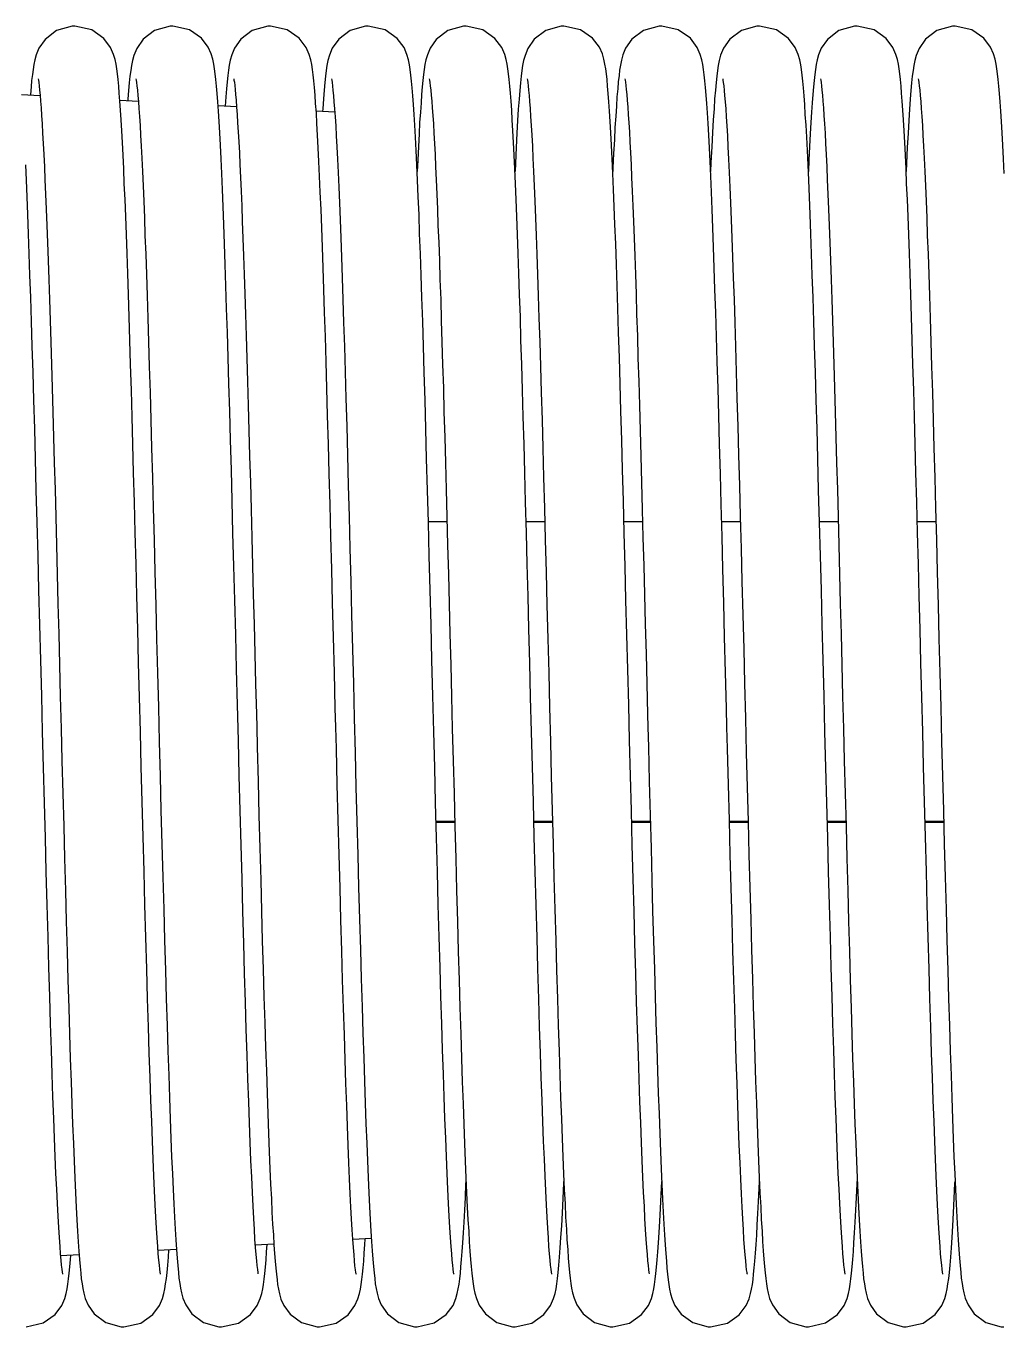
# Model space of a CAD drawing. Header units: millimetres. Extents: x 21899 to 38731, y -5425 to 3612.
# Drawn here: x 33336.1 to 33416.1, y 3128.8 to 3235.3 of the extents above; entities that cross this region are included whole.
import ezdxf

# ---------------------------------------------------------------- set-up
doc = ezdxf.new("R2010")
doc.units = ezdxf.units.MM

msp = doc.modelspace()

# ---------------------------------------------------------------- linework, layer by layer
at = {"color": 7, "linetype": 'Continuous'}
for p, q in [((33337.28, 3229.53), (33335.77, 3229.61)), ((33345.32, 3229.08), (33343.81, 3229.16)), ((33344.46, 3229.27), (33344.45, 3229.13)), ((33353.36, 3228.63), (33351.84, 3228.72)), ((33361.39, 3228.19), (33359.87, 3228.27)), ((33369.04, 3194.69), (33370.57, 3194.69)), ((33377.04, 3194.69), (33378.57, 3194.69)), ((33385.04, 3194.69), (33386.57, 3194.69)), ((33393.04, 3194.69), (33394.57, 3194.69)), ((33401.04, 3194.69), (33402.57, 3194.69)), ((33409.04, 3194.69), (33410.57, 3194.69)), ((33369.67, 3170.08), (33371.2, 3170.08)), ((33377.67, 3170.08), (33379.2, 3170.08)), ((33385.67, 3170.08), (33387.2, 3170.08)), ((33393.67, 3170.08), (33395.2, 3170.08)), ((33401.67, 3170.08), (33403.2, 3170.08)), ((33409.67, 3170.08), (33411.2, 3170.08)), ((33356.4, 3135.54), (33354.9, 3135.45)), ((33355.81, 3134.9), (33355.85, 3135.51)), ((33364.38, 3135.98), (33362.87, 3135.9)), ((33363.8, 3134.79), (33363.85, 3135.49)), ((33363.85, 3135.49), (33363.88, 3135.95)), ((33364.39, 3135.74), (33364.44, 3134.97)), ((33340.47, 3134.65), (33338.97, 3134.57)), ((33348.43, 3135.09), (33346.93, 3135.01)), ((33347.78, 3134.47), (33347.82, 3135.06))]:
    msp.add_line(p, q, dxfattribs=at)
at = {"color": 9, "linetype": 'Continuous'}
for p, q in [((33369.67, 3170.15), (33371.2, 3170.15)), ((33377.67, 3170.15), (33379.2, 3170.15)), ((33385.67, 3170.15), (33387.2, 3170.15)), ((33393.67, 3170.15), (33395.2, 3170.15)), ((33401.67, 3170.15), (33403.2, 3170.15)), ((33409.67, 3170.15), (33411.2, 3170.15))]:
    msp.add_line(p, q, dxfattribs=at)
at = {"color": 7, "linetype": 'Continuous'}
for points in [[(33340.13, 3235.25), (33339.91, 3235.24), (33338.63, 3234.87), (33337.69, 3234.16), (33337.18, 3233.44), (33336.96, 3232.9), (33336.84, 3232.47), (33336.76, 3232.09), (33336.7, 3231.7), (33336.65, 3231.27), (33336.59, 3230.8), (33336.54, 3230.26), (33336.49, 3229.65), (33336.48, 3229.57)], [(33343.81, 3229.09), (33343.76, 3229.75), (33343.71, 3230.33), (33343.66, 3230.86), (33343.61, 3231.33), (33343.55, 3231.74), (33343.49, 3232.12), (33343.41, 3232.5), (33343.29, 3232.92), (33343.05, 3233.49), (33342.49, 3234.24), (33341.51, 3234.93), (33340.13, 3235.25)], [(33348.13, 3235.25), (33347.91, 3235.24), (33346.65, 3234.88), (33345.71, 3234.18), (33345.18, 3233.42), (33344.95, 3232.85), (33344.83, 3232.42), (33344.75, 3232.02), (33344.69, 3231.61), (33344.63, 3231.14), (33344.57, 3230.6), (33344.52, 3229.98), (33344.46, 3229.27)], [(33351.81, 3229.05), (33351.76, 3229.73), (33351.71, 3230.33), (33351.66, 3230.86), (33351.61, 3231.33), (33351.55, 3231.75), (33351.49, 3232.14), (33351.4, 3232.53), (33351.28, 3232.96), (33351.03, 3233.51), (33350.48, 3234.25), (33349.5, 3234.94), (33348.13, 3235.25)], [(33356.13, 3235.25), (33355.91, 3235.24), (33354.64, 3234.88), (33353.7, 3234.17), (33353.18, 3233.43), (33352.96, 3232.88), (33352.84, 3232.45), (33352.76, 3232.05), (33352.69, 3231.64), (33352.64, 3231.19), (33352.58, 3230.68), (33352.53, 3230.1), (33352.47, 3229.44)], [(33359.77, 3229.6), (33359.72, 3230.22), (33359.67, 3230.77), (33359.61, 3231.26), (33359.56, 3231.69), (33359.5, 3232.09), (33359.42, 3232.48), (33359.29, 3232.92), (33359.04, 3233.5), (33358.48, 3234.25), (33357.49, 3234.94), (33356.13, 3235.25)], [(33364.13, 3235.25), (33363.91, 3235.24), (33362.65, 3234.88), (33361.71, 3234.18), (33361.18, 3233.43), (33360.95, 3232.86), (33360.83, 3232.42), (33360.75, 3232.03), (33360.69, 3231.62), (33360.63, 3231.15), (33360.58, 3230.62), (33360.52, 3230), (33360.46, 3229.29)], [(33367.78, 3229.54), (33367.72, 3230.18), (33367.67, 3230.74), (33367.62, 3231.24), (33367.56, 3231.68), (33367.5, 3232.08), (33367.42, 3232.47), (33367.29, 3232.92), (33367.05, 3233.48), (33366.5, 3234.23), (33365.51, 3234.93), (33364.13, 3235.25)], [(33372.13, 3235.25), (33371.91, 3235.24), (33370.63, 3234.87), (33369.69, 3234.16), (33369.18, 3233.44), (33368.96, 3232.9), (33368.84, 3232.47), (33368.76, 3232.09), (33368.7, 3231.7), (33368.65, 3231.27), (33368.59, 3230.8), (33368.54, 3230.26), (33368.49, 3229.65), (33368.44, 3228.97)], [(33375.81, 3229.09), (33375.76, 3229.75), (33375.71, 3230.33), (33375.66, 3230.86), (33375.61, 3231.33), (33375.55, 3231.74), (33375.49, 3232.12), (33375.41, 3232.5), (33375.29, 3232.92), (33375.05, 3233.49), (33374.49, 3234.24), (33373.51, 3234.93), (33372.13, 3235.25)], [(33380.13, 3235.25), (33379.91, 3235.24), (33378.65, 3234.88), (33377.71, 3234.18), (33377.18, 3233.42), (33376.95, 3232.85), (33376.83, 3232.42), (33376.75, 3232.02), (33376.69, 3231.61), (33376.63, 3231.14), (33376.57, 3230.6), (33376.52, 3229.98), (33376.46, 3229.27)], [(33383.81, 3229.05), (33383.76, 3229.73), (33383.71, 3230.33), (33383.66, 3230.86), (33383.61, 3231.33), (33383.55, 3231.75), (33383.49, 3232.14), (33383.4, 3232.53), (33383.28, 3232.96), (33383.03, 3233.51), (33382.48, 3234.25), (33381.5, 3234.94), (33380.13, 3235.25)], [(33388.13, 3235.25), (33387.91, 3235.24), (33386.64, 3234.88), (33385.7, 3234.17), (33385.18, 3233.43), (33384.96, 3232.88), (33384.84, 3232.45), (33384.76, 3232.05), (33384.69, 3231.64), (33384.64, 3231.19), (33384.58, 3230.68), (33384.53, 3230.1), (33384.47, 3229.44)], [(33391.77, 3229.6), (33391.72, 3230.22), (33391.67, 3230.77), (33391.61, 3231.26), (33391.56, 3231.69), (33391.5, 3232.09), (33391.42, 3232.48), (33391.29, 3232.92), (33391.04, 3233.5), (33390.48, 3234.25), (33389.49, 3234.94), (33388.13, 3235.25)], [(33396.13, 3235.25), (33395.91, 3235.24), (33394.65, 3234.88), (33393.71, 3234.18), (33393.18, 3233.43), (33392.95, 3232.86), (33392.83, 3232.42), (33392.75, 3232.03), (33392.69, 3231.62), (33392.63, 3231.15), (33392.58, 3230.62), (33392.52, 3230), (33392.46, 3229.29)], [(33399.78, 3229.54), (33399.72, 3230.18), (33399.67, 3230.74), (33399.62, 3231.24), (33399.56, 3231.68), (33399.5, 3232.08), (33399.42, 3232.47), (33399.29, 3232.92), (33399.05, 3233.48), (33398.5, 3234.23), (33397.51, 3234.93), (33396.13, 3235.25)], [(33404.13, 3235.25), (33403.91, 3235.24), (33402.63, 3234.87), (33401.69, 3234.16), (33401.18, 3233.44), (33400.96, 3232.9), (33400.84, 3232.47), (33400.76, 3232.09), (33400.7, 3231.7), (33400.65, 3231.27), (33400.59, 3230.8), (33400.54, 3230.26), (33400.49, 3229.65), (33400.44, 3228.97)], [(33407.81, 3229.09), (33407.76, 3229.75), (33407.71, 3230.33), (33407.66, 3230.86), (33407.61, 3231.33), (33407.55, 3231.74), (33407.49, 3232.12), (33407.41, 3232.5), (33407.29, 3232.92), (33407.05, 3233.49), (33406.49, 3234.24), (33405.51, 3234.93), (33404.13, 3235.25)], [(33412.13, 3235.25), (33411.91, 3235.24), (33410.65, 3234.88), (33409.71, 3234.18), (33409.18, 3233.42), (33408.95, 3232.85), (33408.83, 3232.42), (33408.75, 3232.02), (33408.69, 3231.61), (33408.63, 3231.14), (33408.57, 3230.6), (33408.52, 3229.98), (33408.46, 3229.27)], [(33415.81, 3229.05), (33415.76, 3229.73), (33415.71, 3230.33), (33415.66, 3230.86), (33415.61, 3231.33), (33415.55, 3231.75), (33415.49, 3232.14), (33415.4, 3232.53), (33415.28, 3232.96), (33415.03, 3233.51), (33414.48, 3234.25), (33413.5, 3234.94), (33412.13, 3235.25)], [(33337.12, 3230.93), (33337.14, 3230.82), (33337.17, 3230.63), (33337.2, 3230.36), (33337.24, 3230.01), (33337.28, 3229.6), (33337.32, 3229.11), (33337.36, 3228.56), (33337.4, 3227.93), (33337.45, 3227.24), (33337.49, 3226.47), (33337.54, 3225.63), (33337.59, 3224.72), (33337.63, 3223.72), (33337.68, 3222.65), (33337.73, 3221.49), (33337.78, 3220.25), (33337.83, 3218.93), (33337.89, 3217.53), (33337.94, 3216.05), (33337.99, 3214.49), (33338.05, 3212.86), (33338.1, 3211.15), (33338.15, 3209.37), (33338.21, 3207.53), (33338.27, 3205.62), (33338.32, 3203.64), (33338.38, 3201.59), (33338.44, 3199.48), (33338.5, 3197.3), (33338.56, 3195.06), (33338.62, 3192.75), (33338.68, 3190.39), (33338.74, 3187.96), (33338.8, 3185.49), (33338.87, 3182.95), (33338.93, 3180.37), (33339, 3177.75), (33339.07, 3175.09), (33339.14, 3172.42), (33339.21, 3169.74), (33339.28, 3167.09), (33339.35, 3164.49), (33339.42, 3161.95), (33339.49, 3159.49), (33339.56, 3157.13), (33339.62, 3154.88), (33339.69, 3152.74), (33339.75, 3150.72), (33339.82, 3148.81), (33339.88, 3147.02), (33339.94, 3145.34), (33340, 3143.78), (33340.06, 3142.32), (33340.12, 3140.97), (33340.17, 3139.72), (33340.23, 3138.57), (33340.28, 3137.53), (33340.34, 3136.58), (33340.39, 3135.72), (33340.44, 3134.96)], [(33345.12, 3230.92), (33345.14, 3230.82), (33345.17, 3230.62), (33345.2, 3230.34), (33345.24, 3229.99), (33345.28, 3229.56), (33345.32, 3229.06), (33345.37, 3228.49), (33345.41, 3227.84), (33345.46, 3227.11), (33345.5, 3226.31), (33345.55, 3225.41), (33345.6, 3224.43), (33345.65, 3223.35), (33345.7, 3222.18), (33345.76, 3220.92), (33345.81, 3219.56), (33345.86, 3218.11), (33345.92, 3216.56), (33345.98, 3214.92), (33346.03, 3213.18), (33346.09, 3211.34), (33346.15, 3209.4), (33346.21, 3207.37), (33346.28, 3205.24), (33346.34, 3203.01), (33346.4, 3200.69), (33346.47, 3198.28), (33346.54, 3195.78), (33346.61, 3193.2), (33346.67, 3190.55), (33346.74, 3187.84), (33346.81, 3185.09), (33346.89, 3182.3), (33346.96, 3179.48), (33347.03, 3176.65), (33347.1, 3173.83), (33347.17, 3171.03), (33347.25, 3168.27), (33347.32, 3165.57), (33347.39, 3162.94), (33347.46, 3160.39), (33347.53, 3157.95), (33347.6, 3155.62), (33347.67, 3153.42), (33347.73, 3151.33), (33347.8, 3149.37), (33347.86, 3147.52), (33347.92, 3145.8), (33347.98, 3144.18), (33348.04, 3142.68), (33348.1, 3141.29), (33348.16, 3140), (33348.22, 3138.82), (33348.27, 3137.74), (33348.33, 3136.76), (33348.38, 3135.88), (33348.44, 3135.09), (33348.49, 3134.38)], [(33353.12, 3230.93), (33353.12, 3230.93), (33353.14, 3230.83), (33353.17, 3230.65), (33353.2, 3230.39), (33353.23, 3230.05), (33353.27, 3229.64), (33353.31, 3229.17), (33353.36, 3228.62), (33353.4, 3228.01), (33353.44, 3227.33), (33353.49, 3226.59), (33353.53, 3225.76), (33353.58, 3224.87), (33353.63, 3223.9), (33353.67, 3222.86), (33353.72, 3221.73), (33353.77, 3220.53), (33353.82, 3219.25), (33353.87, 3217.88), (33353.92, 3216.44), (33353.98, 3214.92), (33354.03, 3213.32), (33354.08, 3211.64), (33354.14, 3209.89), (33354.19, 3208.06), (33354.25, 3206.16), (33354.31, 3204.19), (33354.36, 3202.15), (33354.42, 3200.04), (33354.48, 3197.88), (33354.54, 3195.66), (33354.6, 3193.38), (33354.66, 3191.06), (33354.72, 3188.7), (33354.78, 3186.29), (33354.85, 3183.86), (33354.91, 3181.4), (33354.97, 3178.92), (33355, 3177.85)], [(33361.12, 3230.92), (33361.14, 3230.82), (33361.17, 3230.62), (33361.2, 3230.34), (33361.24, 3229.98), (33361.28, 3229.55), (33361.32, 3229.05), (33361.37, 3228.47), (33361.41, 3227.81), (33361.46, 3227.08), (33361.5, 3226.26), (33361.55, 3225.35), (33361.6, 3224.35), (33361.66, 3223.25), (33361.71, 3222.06), (33361.76, 3220.77), (33361.82, 3219.39), (33361.87, 3217.9), (33361.93, 3216.32), (33361.99, 3214.64), (33362.05, 3212.87), (33362.1, 3210.99), (33362.17, 3209.01), (33362.23, 3206.93), (33362.29, 3204.75), (33362.36, 3202.48), (33362.42, 3200.11), (33362.49, 3197.64), (33362.56, 3195.09), (33362.62, 3192.47), (33362.69, 3189.78), (33362.76, 3187.04), (33362.84, 3184.25), (33362.91, 3181.43), (33362.98, 3178.6)], [(33369.12, 3230.93), (33369.14, 3230.82), (33369.17, 3230.63), (33369.2, 3230.36), (33369.24, 3230.01), (33369.28, 3229.6), (33369.32, 3229.11), (33369.36, 3228.56), (33369.4, 3227.93), (33369.45, 3227.24), (33369.49, 3226.47), (33369.54, 3225.63), (33369.59, 3224.72), (33369.63, 3223.72), (33369.68, 3222.65), (33369.73, 3221.49), (33369.78, 3220.25), (33369.83, 3218.93), (33369.89, 3217.53), (33369.94, 3216.05), (33369.99, 3214.49), (33370.05, 3212.86), (33370.1, 3211.15), (33370.15, 3209.37), (33370.21, 3207.53), (33370.27, 3205.62), (33370.32, 3203.64), (33370.38, 3201.59), (33370.44, 3199.48), (33370.5, 3197.3), (33370.56, 3195.06), (33370.62, 3192.75), (33370.68, 3190.39), (33370.74, 3187.96), (33370.8, 3185.49), (33370.87, 3182.95), (33370.93, 3180.37), (33371, 3177.75), (33371.07, 3175.09), (33371.14, 3172.42), (33371.21, 3169.74), (33371.28, 3167.09), (33371.35, 3164.49), (33371.42, 3161.95), (33371.49, 3159.49), (33371.56, 3157.13), (33371.62, 3154.88), (33371.69, 3152.74), (33371.75, 3150.72), (33371.82, 3148.81), (33371.88, 3147.02), (33371.94, 3145.34), (33372, 3143.78), (33372.06, 3142.32), (33372.12, 3140.97), (33372.17, 3139.72), (33372.23, 3138.57), (33372.28, 3137.53), (33372.34, 3136.58), (33372.39, 3135.72), (33372.44, 3134.96)], [(33377.12, 3230.92), (33377.14, 3230.82), (33377.17, 3230.62), (33377.2, 3230.34), (33377.24, 3229.99), (33377.28, 3229.56), (33377.32, 3229.06), (33377.37, 3228.49), (33377.41, 3227.84), (33377.46, 3227.11), (33377.5, 3226.31), (33377.55, 3225.41), (33377.6, 3224.43), (33377.65, 3223.35), (33377.7, 3222.18), (33377.76, 3220.92), (33377.81, 3219.56), (33377.86, 3218.11), (33377.92, 3216.56), (33377.98, 3214.92), (33378.03, 3213.18), (33378.09, 3211.34), (33378.15, 3209.4), (33378.21, 3207.37), (33378.28, 3205.24), (33378.34, 3203.01), (33378.4, 3200.69), (33378.47, 3198.28), (33378.54, 3195.78), (33378.61, 3193.2), (33378.67, 3190.55), (33378.74, 3187.84), (33378.81, 3185.09), (33378.89, 3182.3), (33378.96, 3179.48), (33379.03, 3176.65), (33379.1, 3173.83), (33379.17, 3171.03), (33379.25, 3168.27), (33379.32, 3165.57), (33379.39, 3162.94), (33379.46, 3160.39), (33379.53, 3157.95), (33379.6, 3155.62), (33379.67, 3153.42), (33379.73, 3151.33), (33379.8, 3149.37), (33379.86, 3147.52), (33379.92, 3145.8), (33379.98, 3144.18), (33380.04, 3142.68), (33380.1, 3141.29), (33380.16, 3140), (33380.22, 3138.82), (33380.27, 3137.74), (33380.33, 3136.76), (33380.38, 3135.88), (33380.44, 3135.09), (33380.49, 3134.38)], [(33385.12, 3230.93), (33385.12, 3230.93), (33385.14, 3230.83), (33385.17, 3230.65), (33385.2, 3230.39), (33385.23, 3230.05), (33385.27, 3229.64), (33385.31, 3229.17), (33385.36, 3228.62), (33385.4, 3228.01), (33385.44, 3227.33), (33385.49, 3226.59), (33385.53, 3225.76), (33385.58, 3224.87), (33385.63, 3223.9), (33385.67, 3222.86), (33385.72, 3221.73), (33385.77, 3220.53), (33385.82, 3219.25), (33385.87, 3217.88), (33385.92, 3216.44), (33385.98, 3214.92), (33386.03, 3213.32), (33386.08, 3211.64), (33386.14, 3209.89), (33386.19, 3208.06), (33386.25, 3206.16), (33386.31, 3204.19), (33386.36, 3202.15), (33386.42, 3200.04), (33386.48, 3197.88), (33386.54, 3195.66), (33386.6, 3193.38), (33386.66, 3191.06), (33386.72, 3188.7), (33386.78, 3186.29), (33386.85, 3183.86), (33386.91, 3181.4), (33386.97, 3178.92), (33387, 3177.85)], [(33393.12, 3230.92), (33393.14, 3230.82), (33393.17, 3230.62), (33393.2, 3230.34), (33393.24, 3229.98), (33393.28, 3229.55), (33393.32, 3229.05), (33393.37, 3228.47), (33393.41, 3227.81), (33393.46, 3227.08), (33393.5, 3226.26), (33393.55, 3225.35), (33393.6, 3224.35), (33393.66, 3223.25), (33393.71, 3222.06), (33393.76, 3220.77), (33393.82, 3219.39), (33393.87, 3217.9), (33393.93, 3216.32), (33393.99, 3214.64), (33394.05, 3212.87), (33394.1, 3210.99), (33394.17, 3209.01), (33394.23, 3206.93), (33394.29, 3204.75), (33394.36, 3202.48), (33394.42, 3200.11), (33394.49, 3197.64), (33394.56, 3195.09), (33394.62, 3192.47), (33394.69, 3189.78), (33394.76, 3187.04), (33394.84, 3184.25), (33394.91, 3181.43), (33394.98, 3178.6)], [(33401.12, 3230.93), (33401.14, 3230.82), (33401.17, 3230.63), (33401.2, 3230.36), (33401.24, 3230.01), (33401.28, 3229.6), (33401.32, 3229.11), (33401.36, 3228.56), (33401.4, 3227.93), (33401.45, 3227.24), (33401.49, 3226.47), (33401.54, 3225.63), (33401.59, 3224.72), (33401.63, 3223.72), (33401.68, 3222.65), (33401.73, 3221.49), (33401.78, 3220.25), (33401.83, 3218.93), (33401.89, 3217.53), (33401.94, 3216.05), (33401.99, 3214.49), (33402.05, 3212.86), (33402.1, 3211.15), (33402.15, 3209.37), (33402.21, 3207.53), (33402.27, 3205.62), (33402.32, 3203.64), (33402.38, 3201.59), (33402.44, 3199.48), (33402.5, 3197.3), (33402.56, 3195.06), (33402.62, 3192.75), (33402.68, 3190.39), (33402.74, 3187.96), (33402.8, 3185.49), (33402.87, 3182.95), (33402.93, 3180.37), (33403, 3177.75), (33403.07, 3175.09), (33403.14, 3172.42), (33403.21, 3169.74), (33403.28, 3167.09), (33403.35, 3164.49), (33403.42, 3161.95), (33403.49, 3159.49), (33403.56, 3157.13), (33403.62, 3154.88), (33403.69, 3152.74), (33403.75, 3150.72), (33403.82, 3148.81), (33403.88, 3147.02), (33403.94, 3145.34), (33404, 3143.78), (33404.06, 3142.32), (33404.12, 3140.97), (33404.17, 3139.72), (33404.23, 3138.57), (33404.28, 3137.53), (33404.34, 3136.58), (33404.39, 3135.72), (33404.44, 3134.96)], [(33409.12, 3230.92), (33409.14, 3230.82), (33409.17, 3230.62), (33409.2, 3230.34), (33409.24, 3229.99), (33409.28, 3229.56), (33409.32, 3229.06), (33409.37, 3228.49), (33409.41, 3227.84), (33409.46, 3227.11), (33409.5, 3226.31), (33409.55, 3225.41), (33409.6, 3224.43), (33409.65, 3223.35), (33409.7, 3222.18), (33409.76, 3220.92), (33409.81, 3219.56), (33409.86, 3218.11), (33409.92, 3216.56), (33409.98, 3214.92), (33410.03, 3213.18), (33410.09, 3211.34), (33410.15, 3209.4), (33410.21, 3207.37), (33410.28, 3205.24), (33410.34, 3203.01), (33410.4, 3200.69), (33410.47, 3198.28), (33410.54, 3195.78), (33410.61, 3193.2), (33410.67, 3190.55), (33410.74, 3187.84), (33410.81, 3185.09), (33410.89, 3182.3), (33410.96, 3179.48), (33411.03, 3176.65), (33411.1, 3173.83), (33411.17, 3171.03), (33411.25, 3168.27), (33411.32, 3165.57), (33411.39, 3162.94), (33411.46, 3160.39), (33411.53, 3157.95), (33411.6, 3155.62), (33411.67, 3153.42), (33411.73, 3151.33), (33411.8, 3149.37), (33411.86, 3147.52), (33411.92, 3145.8), (33411.98, 3144.18), (33412.04, 3142.68), (33412.1, 3141.29), (33412.16, 3140), (33412.22, 3138.82), (33412.27, 3137.74), (33412.33, 3136.76), (33412.38, 3135.88), (33412.44, 3135.09), (33412.49, 3134.38)], [(33347.13, 3133.08), (33347.13, 3133.09), (33347.11, 3133.23), (33347.08, 3133.47), (33347.04, 3133.8), (33347, 3134.22), (33346.95, 3134.73), (33346.91, 3135.34), (33346.86, 3136.04), (33346.81, 3136.84), (33346.75, 3137.75), (33346.7, 3138.76), (33346.64, 3139.89), (33346.59, 3141.13), (33346.53, 3142.49), (33346.47, 3143.96), (33346.41, 3145.56), (33346.34, 3147.29), (33346.28, 3149.16), (33346.21, 3151.16), (33346.14, 3153.32), (33346.07, 3155.62), (33346, 3158.06), (33345.93, 3160.63), (33345.85, 3163.3), (33345.78, 3166.05), (33345.7, 3168.87), (33345.63, 3171.73), (33345.56, 3174.61), (33345.48, 3177.48), (33345.41, 3180.32), (33345.34, 3183.12), (33345.27, 3185.87), (33345.2, 3188.57), (33345.13, 3191.2), (33345.06, 3193.77), (33345, 3196.26), (33344.93, 3198.68), (33344.87, 3201.02), (33344.81, 3203.27), (33344.75, 3205.44), (33344.68, 3207.53), (33344.62, 3209.53), (33344.57, 3211.44), (33344.51, 3213.26), (33344.45, 3214.99), (33344.39, 3216.64), (33344.34, 3218.19), (33344.28, 3219.66), (33344.23, 3221.04), (33344.17, 3222.34), (33344.12, 3223.55), (33344.07, 3224.68), (33344.02, 3225.72), (33343.96, 3226.68), (33343.91, 3227.56), (33343.86, 3228.36), (33343.81, 3229.09)], [(33352.47, 3229.44), (33352.42, 3228.7), (33352.42, 3228.68)], [(33361.47, 3177.85), (33361.43, 3179.41), (33361.36, 3182.34), (33361.28, 3185.22), (33361.21, 3188.04), (33361.14, 3190.79), (33361.07, 3193.47), (33361, 3196.07), (33360.94, 3198.59), (33360.87, 3201.02), (33360.8, 3203.36), (33360.74, 3205.61), (33360.68, 3207.77), (33360.62, 3209.84), (33360.55, 3211.81), (33360.49, 3213.68), (33360.43, 3215.46), (33360.37, 3217.15), (33360.32, 3218.74), (33360.26, 3220.24), (33360.2, 3221.64), (33360.15, 3222.95), (33360.09, 3224.17), (33360.04, 3225.29), (33359.98, 3226.32), (33359.93, 3227.27), (33359.88, 3228.13), (33359.82, 3228.9), (33359.77, 3229.6)], [(33360.46, 3229.29), (33360.41, 3228.48), (33360.39, 3228.24)], [(33371.14, 3133.08), (33371.13, 3133.1), (33371.11, 3133.24), (33371.08, 3133.48), (33371.04, 3133.81), (33371, 3134.23), (33370.95, 3134.74), (33370.91, 3135.35), (33370.86, 3136.07), (33370.8, 3136.89), (33370.75, 3137.82), (33370.69, 3138.87), (33370.64, 3140.03), (33370.58, 3141.31), (33370.52, 3142.7), (33370.46, 3144.21), (33370.4, 3145.83), (33370.33, 3147.58), (33370.27, 3149.45), (33370.2, 3151.44), (33370.14, 3153.56), (33370.07, 3155.81), (33370, 3158.19), (33369.93, 3160.69), (33369.85, 3163.3), (33369.78, 3166.01), (33369.71, 3168.8), (33369.63, 3171.66), (33369.56, 3174.55), (33369.48, 3177.48), (33369.41, 3180.41), (33369.33, 3183.33), (33369.26, 3186.22), (33369.19, 3189.07), (33369.11, 3191.87), (33369.04, 3194.6), (33368.97, 3197.25), (33368.9, 3199.81), (33368.84, 3202.27), (33368.77, 3204.63), (33368.7, 3206.88), (33368.64, 3209.03), (33368.58, 3211.07), (33368.52, 3213.02), (33368.45, 3214.86), (33368.39, 3216.61), (33368.33, 3218.25), (33368.28, 3219.81), (33368.22, 3221.27), (33368.16, 3222.63), (33368.1, 3223.89), (33368.05, 3225.07), (33367.99, 3226.14), (33367.94, 3227.12), (33367.88, 3228.02), (33367.83, 3228.82), (33367.78, 3229.54)], [(33379.13, 3133.08), (33379.13, 3133.09), (33379.11, 3133.23), (33379.08, 3133.47), (33379.04, 3133.8), (33379, 3134.22), (33378.95, 3134.73), (33378.91, 3135.34), (33378.86, 3136.04), (33378.81, 3136.84), (33378.75, 3137.75), (33378.7, 3138.76), (33378.64, 3139.89), (33378.59, 3141.13), (33378.53, 3142.49), (33378.47, 3143.96), (33378.41, 3145.56), (33378.34, 3147.29), (33378.28, 3149.16), (33378.21, 3151.16), (33378.14, 3153.32), (33378.07, 3155.62), (33378, 3158.06), (33377.93, 3160.63), (33377.85, 3163.3), (33377.78, 3166.05), (33377.7, 3168.87), (33377.63, 3171.73), (33377.56, 3174.61), (33377.48, 3177.48), (33377.41, 3180.32), (33377.34, 3183.12), (33377.27, 3185.87), (33377.2, 3188.57), (33377.13, 3191.2), (33377.06, 3193.77), (33377, 3196.26), (33376.93, 3198.68), (33376.87, 3201.02), (33376.81, 3203.27), (33376.75, 3205.44), (33376.68, 3207.53), (33376.62, 3209.53), (33376.57, 3211.44), (33376.51, 3213.26), (33376.45, 3214.99), (33376.39, 3216.64), (33376.34, 3218.19), (33376.28, 3219.66), (33376.23, 3221.04), (33376.17, 3222.34), (33376.12, 3223.55), (33376.07, 3224.68), (33376.02, 3225.72), (33375.96, 3226.68), (33375.91, 3227.56), (33375.86, 3228.36), (33375.81, 3229.09)], [(33376.46, 3229.27), (33376.4, 3228.45), (33376.34, 3227.52), (33376.28, 3226.48), (33376.22, 3225.31), (33376.16, 3224.01), (33376.13, 3223.33)], [(33384.47, 3229.44), (33384.42, 3228.7), (33384.37, 3227.87), (33384.31, 3226.95), (33384.26, 3225.93), (33384.2, 3224.82), (33384.14, 3223.6), (33384.13, 3223.33)], [(33393.47, 3177.85), (33393.43, 3179.41), (33393.36, 3182.34), (33393.28, 3185.22), (33393.21, 3188.04), (33393.14, 3190.79), (33393.07, 3193.47), (33393, 3196.07), (33392.94, 3198.59), (33392.87, 3201.02), (33392.8, 3203.36), (33392.74, 3205.61), (33392.68, 3207.77), (33392.62, 3209.84), (33392.55, 3211.81), (33392.49, 3213.68), (33392.43, 3215.46), (33392.37, 3217.15), (33392.32, 3218.74), (33392.26, 3220.24), (33392.2, 3221.64), (33392.15, 3222.95), (33392.09, 3224.17), (33392.04, 3225.29), (33391.98, 3226.32), (33391.93, 3227.27), (33391.88, 3228.13), (33391.82, 3228.9), (33391.77, 3229.6)], [(33392.46, 3229.29), (33392.41, 3228.48), (33392.35, 3227.56), (33392.29, 3226.52), (33392.23, 3225.37), (33392.16, 3224.09), (33392.13, 3223.33)], [(33403.14, 3133.08), (33403.13, 3133.1), (33403.11, 3133.24), (33403.08, 3133.48), (33403.04, 3133.81), (33403, 3134.23), (33402.95, 3134.74), (33402.91, 3135.35), (33402.86, 3136.07), (33402.8, 3136.89), (33402.75, 3137.82), (33402.69, 3138.87), (33402.64, 3140.03), (33402.58, 3141.31), (33402.52, 3142.7), (33402.46, 3144.21), (33402.4, 3145.83), (33402.33, 3147.58), (33402.27, 3149.45), (33402.2, 3151.44), (33402.14, 3153.56), (33402.07, 3155.81), (33402, 3158.19), (33401.93, 3160.69), (33401.85, 3163.3), (33401.78, 3166.01), (33401.71, 3168.8), (33401.63, 3171.66), (33401.56, 3174.55), (33401.48, 3177.48), (33401.41, 3180.41), (33401.33, 3183.33), (33401.26, 3186.22), (33401.19, 3189.07), (33401.11, 3191.87), (33401.04, 3194.6), (33400.97, 3197.25), (33400.9, 3199.81), (33400.84, 3202.27), (33400.77, 3204.63), (33400.7, 3206.88), (33400.64, 3209.03), (33400.58, 3211.07), (33400.52, 3213.02), (33400.45, 3214.86), (33400.39, 3216.61), (33400.33, 3218.25), (33400.28, 3219.81), (33400.22, 3221.27), (33400.16, 3222.63), (33400.1, 3223.89), (33400.05, 3225.07), (33399.99, 3226.14), (33399.94, 3227.12), (33399.88, 3228.02), (33399.83, 3228.82), (33399.78, 3229.54)], [(33411.13, 3133.08), (33411.13, 3133.09), (33411.11, 3133.23), (33411.08, 3133.47), (33411.04, 3133.8), (33411, 3134.22), (33410.95, 3134.73), (33410.91, 3135.34), (33410.86, 3136.04), (33410.81, 3136.84), (33410.75, 3137.75), (33410.7, 3138.76), (33410.64, 3139.89), (33410.59, 3141.13), (33410.53, 3142.49), (33410.47, 3143.96), (33410.41, 3145.56), (33410.34, 3147.29), (33410.28, 3149.16), (33410.21, 3151.16), (33410.14, 3153.32), (33410.07, 3155.62), (33410, 3158.06), (33409.93, 3160.63), (33409.85, 3163.3), (33409.78, 3166.05), (33409.7, 3168.87), (33409.63, 3171.73), (33409.56, 3174.61), (33409.48, 3177.48), (33409.41, 3180.32), (33409.34, 3183.12), (33409.27, 3185.87), (33409.2, 3188.57), (33409.13, 3191.2), (33409.06, 3193.77), (33409, 3196.26), (33408.93, 3198.68), (33408.87, 3201.02), (33408.81, 3203.27), (33408.75, 3205.44), (33408.68, 3207.53), (33408.62, 3209.53), (33408.57, 3211.44), (33408.51, 3213.26), (33408.45, 3214.99), (33408.39, 3216.64), (33408.34, 3218.19), (33408.28, 3219.66), (33408.23, 3221.04), (33408.17, 3222.34), (33408.12, 3223.55), (33408.07, 3224.68), (33408.02, 3225.72), (33407.96, 3226.68), (33407.91, 3227.56), (33407.86, 3228.36), (33407.81, 3229.09)], [(33408.46, 3229.27), (33408.4, 3228.45), (33408.34, 3227.52), (33408.28, 3226.48), (33408.22, 3225.31), (33408.16, 3224.01), (33408.13, 3223.33)], [(33353.43, 3179.67), (33353.35, 3182.56), (33353.28, 3185.42), (33353.21, 3188.25), (33353.14, 3191.02), (33353.06, 3193.73), (33353, 3196.37), (33352.93, 3198.91), (33352.86, 3201.36), (33352.79, 3203.71), (33352.73, 3205.96), (33352.67, 3208.11), (33352.61, 3210.16), (33352.54, 3212.12), (33352.48, 3213.97), (33352.42, 3215.74), (33352.37, 3217.41), (33352.31, 3218.99), (33352.25, 3220.47), (33352.19, 3221.87), (33352.14, 3223.17), (33352.08, 3224.37), (33352.03, 3225.49), (33351.97, 3226.51), (33351.92, 3227.44), (33351.87, 3228.29), (33351.81, 3229.05)], [(33368.44, 3228.97), (33368.39, 3228.2), (33368.33, 3227.35), (33368.28, 3226.42), (33368.23, 3225.39), (33368.17, 3224.27), (33368.13, 3223.33)], [(33385.43, 3179.67), (33385.35, 3182.56), (33385.28, 3185.42), (33385.21, 3188.25), (33385.14, 3191.02), (33385.06, 3193.73), (33385, 3196.37), (33384.93, 3198.91), (33384.86, 3201.36), (33384.79, 3203.71), (33384.73, 3205.96), (33384.67, 3208.11), (33384.61, 3210.16), (33384.54, 3212.12), (33384.48, 3213.97), (33384.42, 3215.74), (33384.37, 3217.41), (33384.31, 3218.99), (33384.25, 3220.47), (33384.19, 3221.87), (33384.14, 3223.17), (33384.08, 3224.37), (33384.03, 3225.49), (33383.97, 3226.51), (33383.92, 3227.44), (33383.87, 3228.29), (33383.81, 3229.05)], [(33400.44, 3228.97), (33400.39, 3228.2), (33400.33, 3227.35), (33400.28, 3226.42), (33400.23, 3225.39), (33400.17, 3224.27), (33400.13, 3223.33)], [(33416.14, 3223.17), (33416.08, 3224.37), (33416.03, 3225.49), (33415.97, 3226.51), (33415.92, 3227.44), (33415.87, 3228.29), (33415.81, 3229.05)], [(33339.14, 3133.08), (33339.13, 3133.1), (33339.11, 3133.24), (33339.08, 3133.48), (33339.04, 3133.81), (33339, 3134.23), (33338.95, 3134.74), (33338.91, 3135.35), (33338.86, 3136.07), (33338.8, 3136.89), (33338.75, 3137.82), (33338.69, 3138.87), (33338.64, 3140.03), (33338.58, 3141.31), (33338.52, 3142.7), (33338.46, 3144.21), (33338.4, 3145.83), (33338.33, 3147.58), (33338.27, 3149.45), (33338.2, 3151.44), (33338.14, 3153.56), (33338.07, 3155.81), (33338, 3158.19), (33337.93, 3160.69), (33337.85, 3163.3), (33337.78, 3166.01), (33337.71, 3168.8), (33337.63, 3171.66), (33337.56, 3174.55), (33337.48, 3177.48), (33337.41, 3180.41), (33337.33, 3183.33), (33337.26, 3186.22), (33337.19, 3189.07), (33337.11, 3191.87), (33337.04, 3194.6), (33336.97, 3197.25), (33336.9, 3199.81), (33336.84, 3202.27), (33336.77, 3204.63), (33336.7, 3206.88), (33336.64, 3209.03), (33336.58, 3211.07), (33336.52, 3213.02), (33336.45, 3214.86), (33336.39, 3216.61), (33336.33, 3218.25), (33336.28, 3219.81), (33336.22, 3221.27), (33336.16, 3222.63), (33336.1, 3223.89)], [(33355.13, 3133.09), (33355.13, 3133.09), (33355.11, 3133.22), (33355.08, 3133.45), (33355.04, 3133.77), (33355, 3134.17), (33354.96, 3134.67), (33354.91, 3135.25), (33354.86, 3135.93), (33354.81, 3136.72), (33354.76, 3137.62), (33354.71, 3138.64), (33354.65, 3139.77), (33354.59, 3141.02), (33354.53, 3142.38), (33354.47, 3143.86), (33354.41, 3145.46), (33354.35, 3147.19), (33354.28, 3149.04), (33354.22, 3151.01), (33354.15, 3153.11), (33354.08, 3155.34), (33354.01, 3157.7), (33353.94, 3160.18), (33353.87, 3162.76), (33353.8, 3165.44), (33353.72, 3168.2), (33353.65, 3171.02), (33353.57, 3173.88), (33353.5, 3176.77), (33353.43, 3179.67)], [(33387.13, 3133.09), (33387.13, 3133.09), (33387.11, 3133.22), (33387.08, 3133.45), (33387.04, 3133.77), (33387, 3134.17), (33386.96, 3134.67), (33386.91, 3135.25), (33386.86, 3135.93), (33386.81, 3136.72), (33386.76, 3137.62), (33386.71, 3138.64), (33386.65, 3139.77), (33386.59, 3141.02), (33386.53, 3142.38), (33386.47, 3143.86), (33386.41, 3145.46), (33386.35, 3147.19), (33386.28, 3149.04), (33386.22, 3151.01), (33386.15, 3153.11), (33386.08, 3155.34), (33386.01, 3157.7), (33385.94, 3160.18), (33385.87, 3162.76), (33385.8, 3165.44), (33385.72, 3168.2), (33385.65, 3171.02), (33385.57, 3173.88), (33385.5, 3176.77), (33385.43, 3179.67)], [(33362.98, 3178.6), (33363.05, 3175.76), (33363.12, 3172.94), (33363.2, 3170.14), (33363.27, 3167.4), (33363.34, 3164.72), (33363.41, 3162.13), (33363.48, 3159.63), (33363.55, 3157.24), (33363.62, 3154.96), (33363.69, 3152.81), (33363.75, 3150.78), (33363.81, 3148.87), (33363.88, 3147.07), (33363.94, 3145.38), (33364, 3143.81), (33364.06, 3142.35), (33364.11, 3140.99), (33364.17, 3139.74), (33364.23, 3138.59), (33364.28, 3137.54), (33364.34, 3136.59), (33364.39, 3135.74)], [(33394.98, 3178.6), (33395.05, 3175.76), (33395.12, 3172.94), (33395.2, 3170.14), (33395.27, 3167.4), (33395.34, 3164.72), (33395.41, 3162.13), (33395.48, 3159.63), (33395.55, 3157.24), (33395.62, 3154.96), (33395.69, 3152.81), (33395.75, 3150.78), (33395.81, 3148.87), (33395.88, 3147.07), (33395.94, 3145.38), (33396, 3143.81), (33396.06, 3142.35), (33396.11, 3140.99), (33396.17, 3139.74), (33396.23, 3138.59), (33396.28, 3137.54), (33396.34, 3136.59), (33396.39, 3135.74), (33396.44, 3134.97)], [(33355, 3177.85), (33355.04, 3176.25), (33355.11, 3173.41), (33355.18, 3170.63), (33355.26, 3167.94), (33355.33, 3165.32), (33355.39, 3162.8), (33355.46, 3160.36), (33355.53, 3158.03), (33355.59, 3155.79), (33355.66, 3153.66), (33355.72, 3151.63), (33355.79, 3149.71), (33355.85, 3147.9), (33355.91, 3146.19), (33355.97, 3144.59), (33356.03, 3143.1), (33356.08, 3141.71), (33356.14, 3140.43), (33356.2, 3139.24), (33356.25, 3138.16), (33356.3, 3137.17), (33356.36, 3136.28), (33356.41, 3135.48), (33356.46, 3134.76)], [(33363.13, 3133.09), (33363.14, 3133.08), (33363.13, 3133.09), (33363.11, 3133.22), (33363.08, 3133.44), (33363.04, 3133.76), (33363, 3134.17), (33362.96, 3134.66), (33362.91, 3135.25), (33362.86, 3135.93), (33362.81, 3136.71), (33362.76, 3137.59), (33362.71, 3138.57), (33362.65, 3139.66), (33362.6, 3140.87), (33362.54, 3142.19), (33362.48, 3143.63), (33362.42, 3145.19), (33362.36, 3146.87), (33362.3, 3148.68), (33362.23, 3150.61), (33362.17, 3152.66), (33362.1, 3154.84), (33362.03, 3157.13), (33361.96, 3159.54), (33361.89, 3162.06), (33361.82, 3164.69), (33361.74, 3167.41), (33361.67, 3170.23), (33361.59, 3173.13), (33361.52, 3176.11), (33361.47, 3177.85)], [(33387, 3177.85), (33387.04, 3176.25), (33387.11, 3173.41), (33387.18, 3170.63), (33387.26, 3167.94), (33387.33, 3165.32), (33387.39, 3162.8), (33387.46, 3160.36), (33387.53, 3158.03), (33387.59, 3155.79), (33387.66, 3153.66), (33387.72, 3151.63), (33387.79, 3149.71), (33387.85, 3147.9), (33387.91, 3146.19), (33387.97, 3144.59), (33388.03, 3143.1), (33388.08, 3141.71), (33388.14, 3140.43), (33388.2, 3139.24), (33388.25, 3138.16), (33388.3, 3137.17), (33388.36, 3136.28), (33388.41, 3135.48), (33388.46, 3134.76)], [(33395.13, 3133.09), (33395.14, 3133.08), (33395.13, 3133.09), (33395.11, 3133.22), (33395.08, 3133.44), (33395.04, 3133.76), (33395, 3134.17), (33394.96, 3134.66), (33394.91, 3135.25), (33394.86, 3135.93), (33394.81, 3136.71), (33394.76, 3137.59), (33394.71, 3138.57), (33394.65, 3139.66), (33394.6, 3140.87), (33394.54, 3142.19), (33394.48, 3143.63), (33394.42, 3145.19), (33394.36, 3146.87), (33394.3, 3148.68), (33394.23, 3150.61), (33394.17, 3152.66), (33394.1, 3154.84), (33394.03, 3157.13), (33393.96, 3159.54), (33393.89, 3162.06), (33393.82, 3164.69), (33393.74, 3167.41), (33393.67, 3170.23), (33393.59, 3173.13), (33393.52, 3176.11), (33393.47, 3177.85)], [(33371.81, 3134.93), (33371.86, 3135.65), (33371.91, 3136.46), (33371.96, 3137.34), (33372.02, 3138.3), (33372.07, 3139.34), (33372.12, 3140.46), (33372.13, 3140.67)], [(33379.78, 3134.47), (33379.83, 3135.23), (33379.89, 3136.08), (33379.95, 3137.03), (33380.01, 3138.09), (33380.06, 3139.26), (33380.12, 3140.53), (33380.13, 3140.67)], [(33387.81, 3134.9), (33387.86, 3135.65), (33387.92, 3136.48), (33387.97, 3137.42), (33388.02, 3138.45), (33388.08, 3139.59), (33388.13, 3140.67)], [(33395.8, 3134.79), (33395.85, 3135.49), (33395.9, 3136.26), (33395.95, 3137.11), (33396, 3138.03), (33396.05, 3139.03), (33396.1, 3140.11), (33396.13, 3140.67)], [(33403.81, 3134.93), (33403.86, 3135.65), (33403.91, 3136.46), (33403.96, 3137.34), (33404.02, 3138.3), (33404.07, 3139.34), (33404.12, 3140.46), (33404.13, 3140.67)], [(33411.78, 3134.47), (33411.83, 3135.23), (33411.89, 3136.08), (33411.95, 3137.03), (33412.01, 3138.09), (33412.06, 3139.26), (33412.12, 3140.53), (33412.13, 3140.67)], [(33336.13, 3128.75), (33337.53, 3129.08), (33338.51, 3129.78), (33339.06, 3130.52), (33339.29, 3131.08), (33339.41, 3131.5), (33339.49, 3131.88), (33339.55, 3132.26), (33339.61, 3132.68), (33339.66, 3133.15), (33339.71, 3133.68), (33339.76, 3134.27), (33339.79, 3134.61)], [(33340.44, 3134.96), (33340.5, 3134.28), (33340.55, 3133.69), (33340.6, 3133.16), (33340.65, 3132.7), (33340.71, 3132.28), (33340.77, 3131.9), (33340.85, 3131.51), (33340.97, 3131.08), (33341.2, 3130.54), (33341.71, 3129.82), (33342.65, 3129.11), (33343.92, 3128.76), (33344.13, 3128.75)], [(33344.13, 3128.75), (33345.51, 3129.07), (33346.49, 3129.76), (33347.04, 3130.5), (33347.29, 3131.07), (33347.41, 3131.49), (33347.49, 3131.88), (33347.55, 3132.27), (33347.61, 3132.71), (33347.67, 3133.22), (33347.72, 3133.8), (33347.78, 3134.47)], [(33348.49, 3134.38), (33348.54, 3133.77), (33348.59, 3133.22), (33348.64, 3132.74), (33348.7, 3132.32), (33348.76, 3131.93), (33348.84, 3131.54), (33348.96, 3131.11), (33349.19, 3130.56), (33349.7, 3129.83), (33350.64, 3129.12), (33351.91, 3128.76), (33352.13, 3128.75)], [(33352.13, 3128.75), (33353.51, 3129.07), (33354.49, 3129.76), (33355.05, 3130.51), (33355.29, 3131.07), (33355.41, 3131.49), (33355.49, 3131.86), (33355.55, 3132.24), (33355.6, 3132.66), (33355.66, 3133.12), (33355.71, 3133.65), (33355.76, 3134.24), (33355.81, 3134.9)], [(33356.46, 3134.76), (33356.51, 3134.13), (33356.56, 3133.56), (33356.61, 3133.06), (33356.66, 3132.62), (33356.71, 3132.22), (33356.78, 3131.84), (33356.86, 3131.46), (33356.98, 3131.04), (33357.21, 3130.51), (33357.73, 3129.8), (33358.67, 3129.11), (33359.94, 3128.76), (33360.13, 3128.75)], [(33360.13, 3128.75), (33361.5, 3129.06), (33362.48, 3129.75), (33363.04, 3130.5), (33363.28, 3131.06), (33363.4, 3131.48), (33363.48, 3131.85), (33363.55, 3132.22), (33363.6, 3132.63), (33363.65, 3133.08), (33363.7, 3133.59), (33363.75, 3134.15), (33363.8, 3134.79)], [(33364.44, 3134.97), (33364.49, 3134.3), (33364.55, 3133.7), (33364.6, 3133.17), (33364.65, 3132.71), (33364.7, 3132.29), (33364.77, 3131.9), (33364.85, 3131.52), (33364.96, 3131.09), (33365.19, 3130.56), (33365.7, 3129.83), (33366.63, 3129.12), (33367.91, 3128.76), (33368.13, 3128.75)], [(33368.13, 3128.75), (33369.53, 3129.08), (33370.51, 3129.78), (33371.06, 3130.52), (33371.29, 3131.08), (33371.41, 3131.5), (33371.49, 3131.88), (33371.55, 3132.26), (33371.61, 3132.68), (33371.66, 3133.15), (33371.71, 3133.68), (33371.76, 3134.27), (33371.81, 3134.93)], [(33372.44, 3134.96), (33372.5, 3134.28), (33372.55, 3133.69), (33372.6, 3133.16), (33372.65, 3132.7), (33372.71, 3132.28), (33372.77, 3131.9), (33372.85, 3131.51), (33372.97, 3131.08), (33373.2, 3130.54), (33373.71, 3129.82), (33374.65, 3129.11), (33375.92, 3128.76), (33376.13, 3128.75)], [(33376.13, 3128.75), (33377.51, 3129.07), (33378.49, 3129.76), (33379.04, 3130.5), (33379.29, 3131.07), (33379.41, 3131.49), (33379.49, 3131.88), (33379.55, 3132.27), (33379.61, 3132.71), (33379.67, 3133.22), (33379.72, 3133.8), (33379.78, 3134.47)], [(33380.49, 3134.38), (33380.54, 3133.77), (33380.59, 3133.22), (33380.64, 3132.74), (33380.7, 3132.32), (33380.76, 3131.93), (33380.84, 3131.54), (33380.96, 3131.11), (33381.19, 3130.56), (33381.7, 3129.83), (33382.64, 3129.12), (33383.91, 3128.76), (33384.13, 3128.75)], [(33384.13, 3128.75), (33385.51, 3129.07), (33386.49, 3129.76), (33387.05, 3130.51), (33387.29, 3131.07), (33387.41, 3131.49), (33387.49, 3131.86), (33387.55, 3132.24), (33387.6, 3132.66), (33387.66, 3133.12), (33387.71, 3133.65), (33387.76, 3134.24), (33387.81, 3134.9)], [(33388.46, 3134.76), (33388.51, 3134.13), (33388.56, 3133.56), (33388.61, 3133.06), (33388.66, 3132.62), (33388.71, 3132.22), (33388.78, 3131.84), (33388.86, 3131.46), (33388.98, 3131.04), (33389.21, 3130.51), (33389.73, 3129.8), (33390.67, 3129.11), (33391.94, 3128.76), (33392.13, 3128.75)], [(33392.13, 3128.75), (33393.5, 3129.06), (33394.48, 3129.75), (33395.04, 3130.5), (33395.28, 3131.06), (33395.4, 3131.48), (33395.48, 3131.85), (33395.55, 3132.22), (33395.6, 3132.63), (33395.65, 3133.08), (33395.7, 3133.59), (33395.75, 3134.15), (33395.8, 3134.79)], [(33396.44, 3134.97), (33396.49, 3134.3), (33396.55, 3133.7), (33396.6, 3133.17), (33396.65, 3132.71), (33396.7, 3132.29), (33396.77, 3131.9), (33396.85, 3131.52), (33396.96, 3131.09), (33397.19, 3130.56), (33397.7, 3129.83), (33398.63, 3129.12), (33399.91, 3128.76), (33400.13, 3128.75)], [(33400.13, 3128.75), (33401.53, 3129.08), (33402.51, 3129.78), (33403.06, 3130.52), (33403.29, 3131.08), (33403.41, 3131.5), (33403.49, 3131.88), (33403.55, 3132.26), (33403.61, 3132.68), (33403.66, 3133.15), (33403.71, 3133.68), (33403.76, 3134.27), (33403.81, 3134.93)], [(33404.44, 3134.96), (33404.5, 3134.28), (33404.55, 3133.69), (33404.6, 3133.16), (33404.65, 3132.7), (33404.71, 3132.28), (33404.77, 3131.9), (33404.85, 3131.51), (33404.97, 3131.08), (33405.2, 3130.54), (33405.71, 3129.82), (33406.65, 3129.11), (33407.92, 3128.76), (33408.13, 3128.75)], [(33408.13, 3128.75), (33409.51, 3129.07), (33410.49, 3129.76), (33411.04, 3130.5), (33411.29, 3131.07), (33411.41, 3131.49), (33411.49, 3131.88), (33411.55, 3132.27), (33411.61, 3132.71), (33411.67, 3133.22), (33411.72, 3133.8), (33411.78, 3134.47)], [(33412.49, 3134.38), (33412.54, 3133.77), (33412.59, 3133.22), (33412.64, 3132.74), (33412.7, 3132.32), (33412.76, 3131.93), (33412.84, 3131.54), (33412.96, 3131.11), (33413.19, 3130.56), (33413.7, 3129.83), (33414.64, 3129.12), (33415.91, 3128.76), (33416.13, 3128.75)]]:
    msp.add_lwpolyline(points, dxfattribs=at)

doc.saveas('drawing.dxf')
